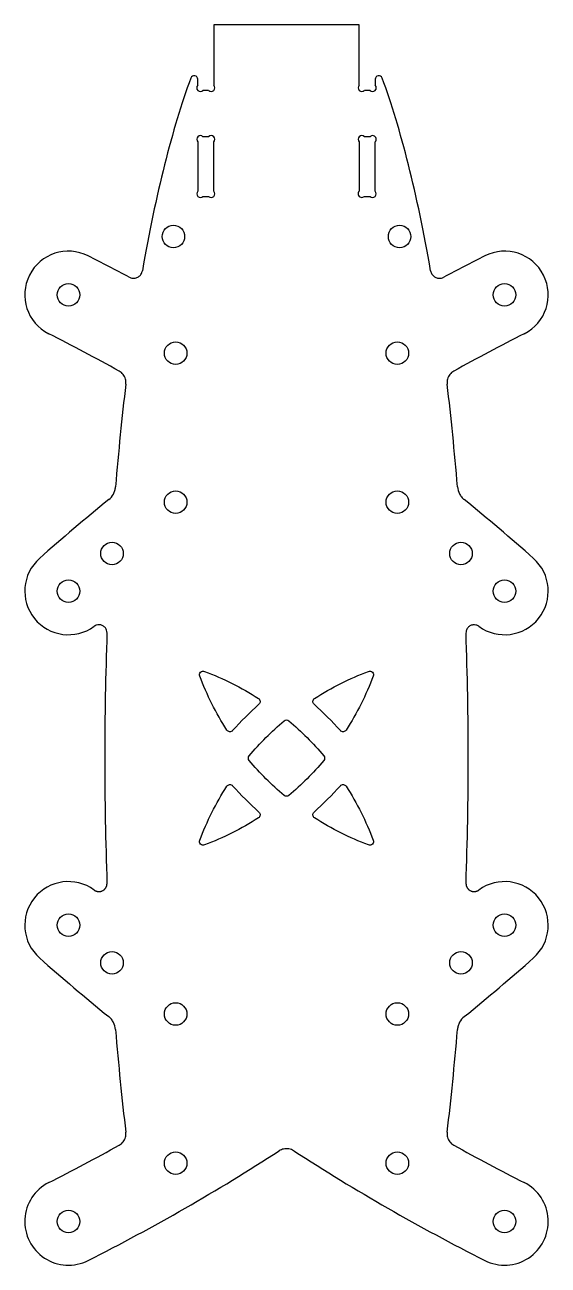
# Model space of a CAD drawing. Header units: millimetres. Extents: x -36 to 36, y -70 to 101.
import ezdxf

# ---------------------------------------------------------------- set-up
doc = ezdxf.new("R2010")
doc.units = ezdxf.units.MM
doc.layers.get('0').update_dxf_attribs({"linetype": 'CONTINUOUS'})

msp = doc.modelspace()

# ---------------------------------------------------------------- linework, layer by layer
for p, q in [((10, 100.82), (-10, 100.82)), ((-10, 100.82), (-10, 92.51)), ((10, 92.51), (10, 100.82)), ((-12.2, 92.51), (-12.2, 93.33)), ((12.2, 93.33), (12.2, 92.51)), ((-12.2, 91.8), (-12.2, 91.8)), ((-10.71, 91.8), (-11.49, 91.8)), ((-10, 91.8), (-10, 91.8)), ((10, 91.9), (10, 91.8)), ((11.49, 91.8), (10.71, 91.8)), ((12.2, 91.8), (12.2, 91.9))]:
    msp.add_line(p, q)
for points in [[(-11.49, 77.23), (-10.71, 77.23, 1), (-10, 77.94), (-10, 84.72, 1), (-10.71, 85.43), (-11.49, 85.43, 1), (-12.2, 84.72), (-12.2, 77.94, 1)], [(10, 84.72), (10, 77.94, 1), (10.71, 77.23), (11.49, 77.23, 1), (12.2, 77.94), (12.2, 84.72, 1), (11.49, 85.43), (10.71, 85.43, 1)], [(-11.28, 11.93, -0.052346), (-3.86, 8.21, -0.497164), (-3.8, 7.41, 0.029233), (-7.41, 3.8, -0.497164), (-8.21, 3.86, -0.052346), (-11.93, 11.28, -0.644744)], [(11.93, 11.28, -0.052346), (8.21, 3.86, -0.497164), (7.41, 3.8, 0.029233), (3.8, 7.41, -0.497164), (3.86, 8.21, -0.052346), (11.28, 11.93, -0.644744)], [(0.32, 5.13, -0.042822), (5.13, 0.32, -0.364919), (5.13, -0.32, -0.042822), (0.32, -5.13, -0.364919), (-0.32, -5.13, -0.042822), (-5.13, -0.32, -0.364919), (-5.13, 0.32, -0.042822), (-0.32, 5.13, -0.364919)], [(-11.93, -11.28, -0.052346), (-8.21, -3.86, -0.497164), (-7.41, -3.8, 0.029233), (-3.8, -7.41, -0.497164), (-3.86, -8.21, -0.052346), (-11.28, -11.93, -0.644744)], [(11.28, -11.93, -0.052346), (3.86, -8.21, -0.497164), (3.8, -7.41, 0.029233), (7.41, -3.8, -0.497164), (8.21, -3.86, -0.052346), (11.93, -11.28, -0.644744)]]:
    msp.add_lwpolyline(points, format="xyb", close=True)
for centre in [(-15.56, 71.7), (15.56, 71.7), (-30, 63.7), (30, 63.7), (-15.25, 55.69), (15.25, 55.69), (-15.25, 35.19), (15.25, 35.19), (-24, 28.13), (24, 28.13), (-30, 22.97), (30, 22.97), (-30, -22.97), (30, -22.97), (-24, -28.13), (24, -28.13), (-15.25, -35.17), (15.25, -35.17), (-15.25, -55.67), (15.25, -55.67), (-30, -63.7), (30, -63.7)]:
    msp.add_circle(centre, 1.55)
for centre, radius, start, end in [((-12.7, 93.33), 0.5, 0, 159.8607), ((12.7, 93.33), 0.5, 20.1393, 180), ((-11.85, 92.15), 0.5, 135, 225), ((-10.35, 92.15), 0.5, -45, 45), ((10.35, 92.15), 0.5, 135, 225), ((11.85, 92.15), 0.5, -45, 45), ((-11.1, 91.9), 1.1, 185.2159, 185.4747), ((-11.85, 92.15), 0.5, 225.8075, 315), ((-10.35, 92.15), 0.5, 225, 314.1925), ((-11.1, 91.9), 1.1, 354.5253, 354.7841), ((11.1, 91.9), 1.1, 180, 185.4747), ((10.35, 92.15), 0.5, 225.8075, 315), ((11.85, 92.15), 0.5, 225, 314.1925), ((11.1, 91.9), 1.1, -5.4747, 0), ((-30, 63.7), 6, 63.1763, 243.1763), ((-157.93, -189.3), 289.51, 61.9127, 63.1763), ((157.93, -189.3), 289.51, 116.8237, 118.0873), ((30, 63.7), 6, -63.1758, 116.8237), ((-157.93, -189.3), 277.51, 60.9093, 63.1763), ((157.93, -189.3), 277.51, 116.8236, 119.0907), ((157.93, -189.3), 289.51, 129.0485, 131.5199), ((-157.93, -189.3), 289.51, 48.4801, 50.9515), ((-30, 22.97), 6, 131.5199, 306.1614), ((30, 22.97), 6, -126.1614, 48.4801), ((-30, -22.97), 6, 53.8386, 228.4801), ((30, -22.97), 6, -48.4801, 126.1614), ((157.93, 189.3), 289.51, 228.4801, 230.9515), ((-157.93, 189.3), 289.51, 309.0485, 311.5199), ((-157.93, 189.3), 277.51, 296.8237, 299.0907), ((-157.93, 189.3), 289.51, 296.8237, 302.8243), ((157.93, 189.3), 289.51, 237.1757, 243.1763), ((157.93, 189.3), 277.51, 240.9093, 243.1763), ((-30, -63.7), 6, 116.8237, 296.8241), ((30, -63.7), 6, -116.8237, 63.1763)]:
    msp.add_arc(centre, radius, start, end)
for start_param, end_param in [(3.696397, 4.057584), (2.225601, 2.586788), (4.225983, 4.366389), (1.916797, 2.057203), (4.555485, 4.869293), (1.413892, 1.7277), (5.058389, 5.198795), (1.08439, 1.224796)]:
    msp.add_ellipse((0, 0), major_axis=(0, -110), ratio=0.227273, start_param=start_param, end_param=end_param)
for points, knots in [([(-21.63, 66.11), (-21.48, 66.04), (-21.33, 65.99), (-21, 65.96), (-20.84, 65.97), (-20.53, 66.07), (-20.38, 66.15), (-20.14, 66.35), (-20.04, 66.47), (-19.9, 66.73), (-19.85, 66.86), (-19.83, 66.99)], [0, 0, 0, 0, 0.0487794, 0.0487794, 0.0977911, 0.0977911, 0.1461355, 0.1461355, 0.1927102, 0.1927102, 0.2338202, 0.2338202, 0.2338202, 0.2338202]), ([(19.83, 66.99), (19.86, 66.83), (19.92, 66.68), (20.09, 66.4), (20.21, 66.28), (20.47, 66.1), (20.62, 66.03), (20.93, 65.96), (21.09, 65.96), (21.37, 66.01), (21.51, 66.05), (21.63, 66.11)], [0, 0, 0, 0, 0.0487794, 0.0487794, 0.0977911, 0.0977911, 0.1461355, 0.1461355, 0.1927102, 0.1927102, 0.2338202, 0.2338202, 0.2338202, 0.2338202]), ([(-22.1, 51.42), (-22.07, 51.66), (-22.09, 51.89), (-22.22, 52.35), (-22.33, 52.56), (-22.62, 52.93), (-22.8, 53.09), (-23.01, 53.2)], [0, 0, 0, 0, 0.0711931, 0.0711931, 0.1417194, 0.1417194, 0.2128342, 0.2128342, 0.2128342, 0.2128342]), ([(23.01, 53.2), (22.8, 53.09), (22.62, 52.93), (22.33, 52.56), (22.22, 52.35), (22.09, 51.89), (22.07, 51.66), (22.1, 51.42)], [0, 0, 0, 0, 0.0711931, 0.0711931, 0.1417194, 0.1417194, 0.2128342, 0.2128342, 0.2128342, 0.2128342]), ([(-24.45, 35.54), (-24.19, 35.75), (-23.97, 36.01), (-23.73, 36.46), (-23.66, 36.63), (-23.56, 36.96), (-23.53, 37.13), (-23.52, 37.31)], [0, 0, 0, 0, 0.1011075, 0.1011075, 0.154074, 0.154074, 0.2059596, 0.2059596, 0.2059596, 0.2059596]), ([(23.52, 37.31), (23.55, 36.97), (23.64, 36.64), (23.88, 36.19), (23.97, 36.04), (24.19, 35.77), (24.32, 35.65), (24.45, 35.54)], [0, 0, 0, 0, 0.1011075, 0.1011075, 0.154074, 0.154074, 0.2059596, 0.2059596, 0.2059596, 0.2059596]), ([(-24.69, 17.19), (-24.69, 17.33), (-24.71, 17.48), (-24.81, 17.75), (-24.89, 17.88), (-25.09, 18.1), (-25.21, 18.18), (-25.48, 18.3), (-25.62, 18.33), (-25.9, 18.34), (-26.03, 18.32), (-26.27, 18.24), (-26.37, 18.19), (-26.46, 18.13)], [0, 0, 0, 0, 0.0437336, 0.0437336, 0.0877957, 0.0877957, 0.1320946, 0.1320946, 0.1747099, 0.1747099, 0.2158034, 0.2158034, 0.2494877, 0.2494877, 0.2494877, 0.2494877]), ([(26.46, 18.13), (26.34, 18.21), (26.21, 18.27), (25.92, 18.34), (25.78, 18.35), (25.48, 18.3), (25.35, 18.25), (25.1, 18.1), (24.99, 18), (24.83, 17.78), (24.77, 17.65), (24.7, 17.41), (24.69, 17.3), (24.69, 17.19)], [0, 0, 0, 0, 0.0437336, 0.0437336, 0.0877957, 0.0877957, 0.1320946, 0.1320946, 0.1747099, 0.1747099, 0.2158034, 0.2158034, 0.2494877, 0.2494877, 0.2494877, 0.2494877]), ([(-23.52, -37.31), (-23.55, -36.97), (-23.64, -36.64), (-23.88, -36.19), (-23.97, -36.04), (-24.19, -35.77), (-24.32, -35.65), (-24.45, -35.54)], [0, 0, 0, 0, 0.1011075, 0.1011075, 0.154074, 0.154074, 0.2059596, 0.2059596, 0.2059596, 0.2059596]), ([(24.45, -35.54), (24.19, -35.75), (23.97, -36.01), (23.73, -36.46), (23.66, -36.63), (23.56, -36.96), (23.53, -37.13), (23.52, -37.31)], [0, 0, 0, 0, 0.1011075, 0.1011075, 0.154074, 0.154074, 0.2059596, 0.2059596, 0.2059596, 0.2059596]), ([(-23.01, -53.2), (-22.8, -53.09), (-22.62, -52.93), (-22.33, -52.56), (-22.22, -52.35), (-22.09, -51.89), (-22.07, -51.66), (-22.1, -51.42)], [0, 0, 0, 0, 0.0711931, 0.0711931, 0.1417194, 0.1417194, 0.2128342, 0.2128342, 0.2128342, 0.2128342]), ([(22.1, -51.42), (22.07, -51.66), (22.09, -51.89), (22.22, -52.35), (22.33, -52.56), (22.62, -52.93), (22.8, -53.09), (23.01, -53.2)], [0, 0, 0, 0, 0.0711931, 0.0711931, 0.1417194, 0.1417194, 0.2128342, 0.2128342, 0.2128342, 0.2128342]), ([(1, -53.98), (0.79, -53.85), (0.57, -53.76), (0.09, -53.68), (-0.16, -53.68), (-0.61, -53.78), (-0.81, -53.86), (-1, -53.98)], [0, 0, 0, 0, 0.0732257, 0.0732257, 0.145625, 0.145625, 0.2120178, 0.2120178, 0.2120178, 0.2120178])]:
    msp.add_open_spline(points, degree=3, knots=knots)
for points in [[(-26.46, -18.13), (-25.6, -18.76), (-24.65, -18.26), (-24.69, -17.19)], [(24.69, -17.19), (24.65, -18.26), (25.6, -18.76), (26.46, -18.13)]]:
    msp.add_rational_spline(points, [1, 0.62442658288, 0.62442658288, 1], degree=3)

doc.saveas('drawing.dxf')
